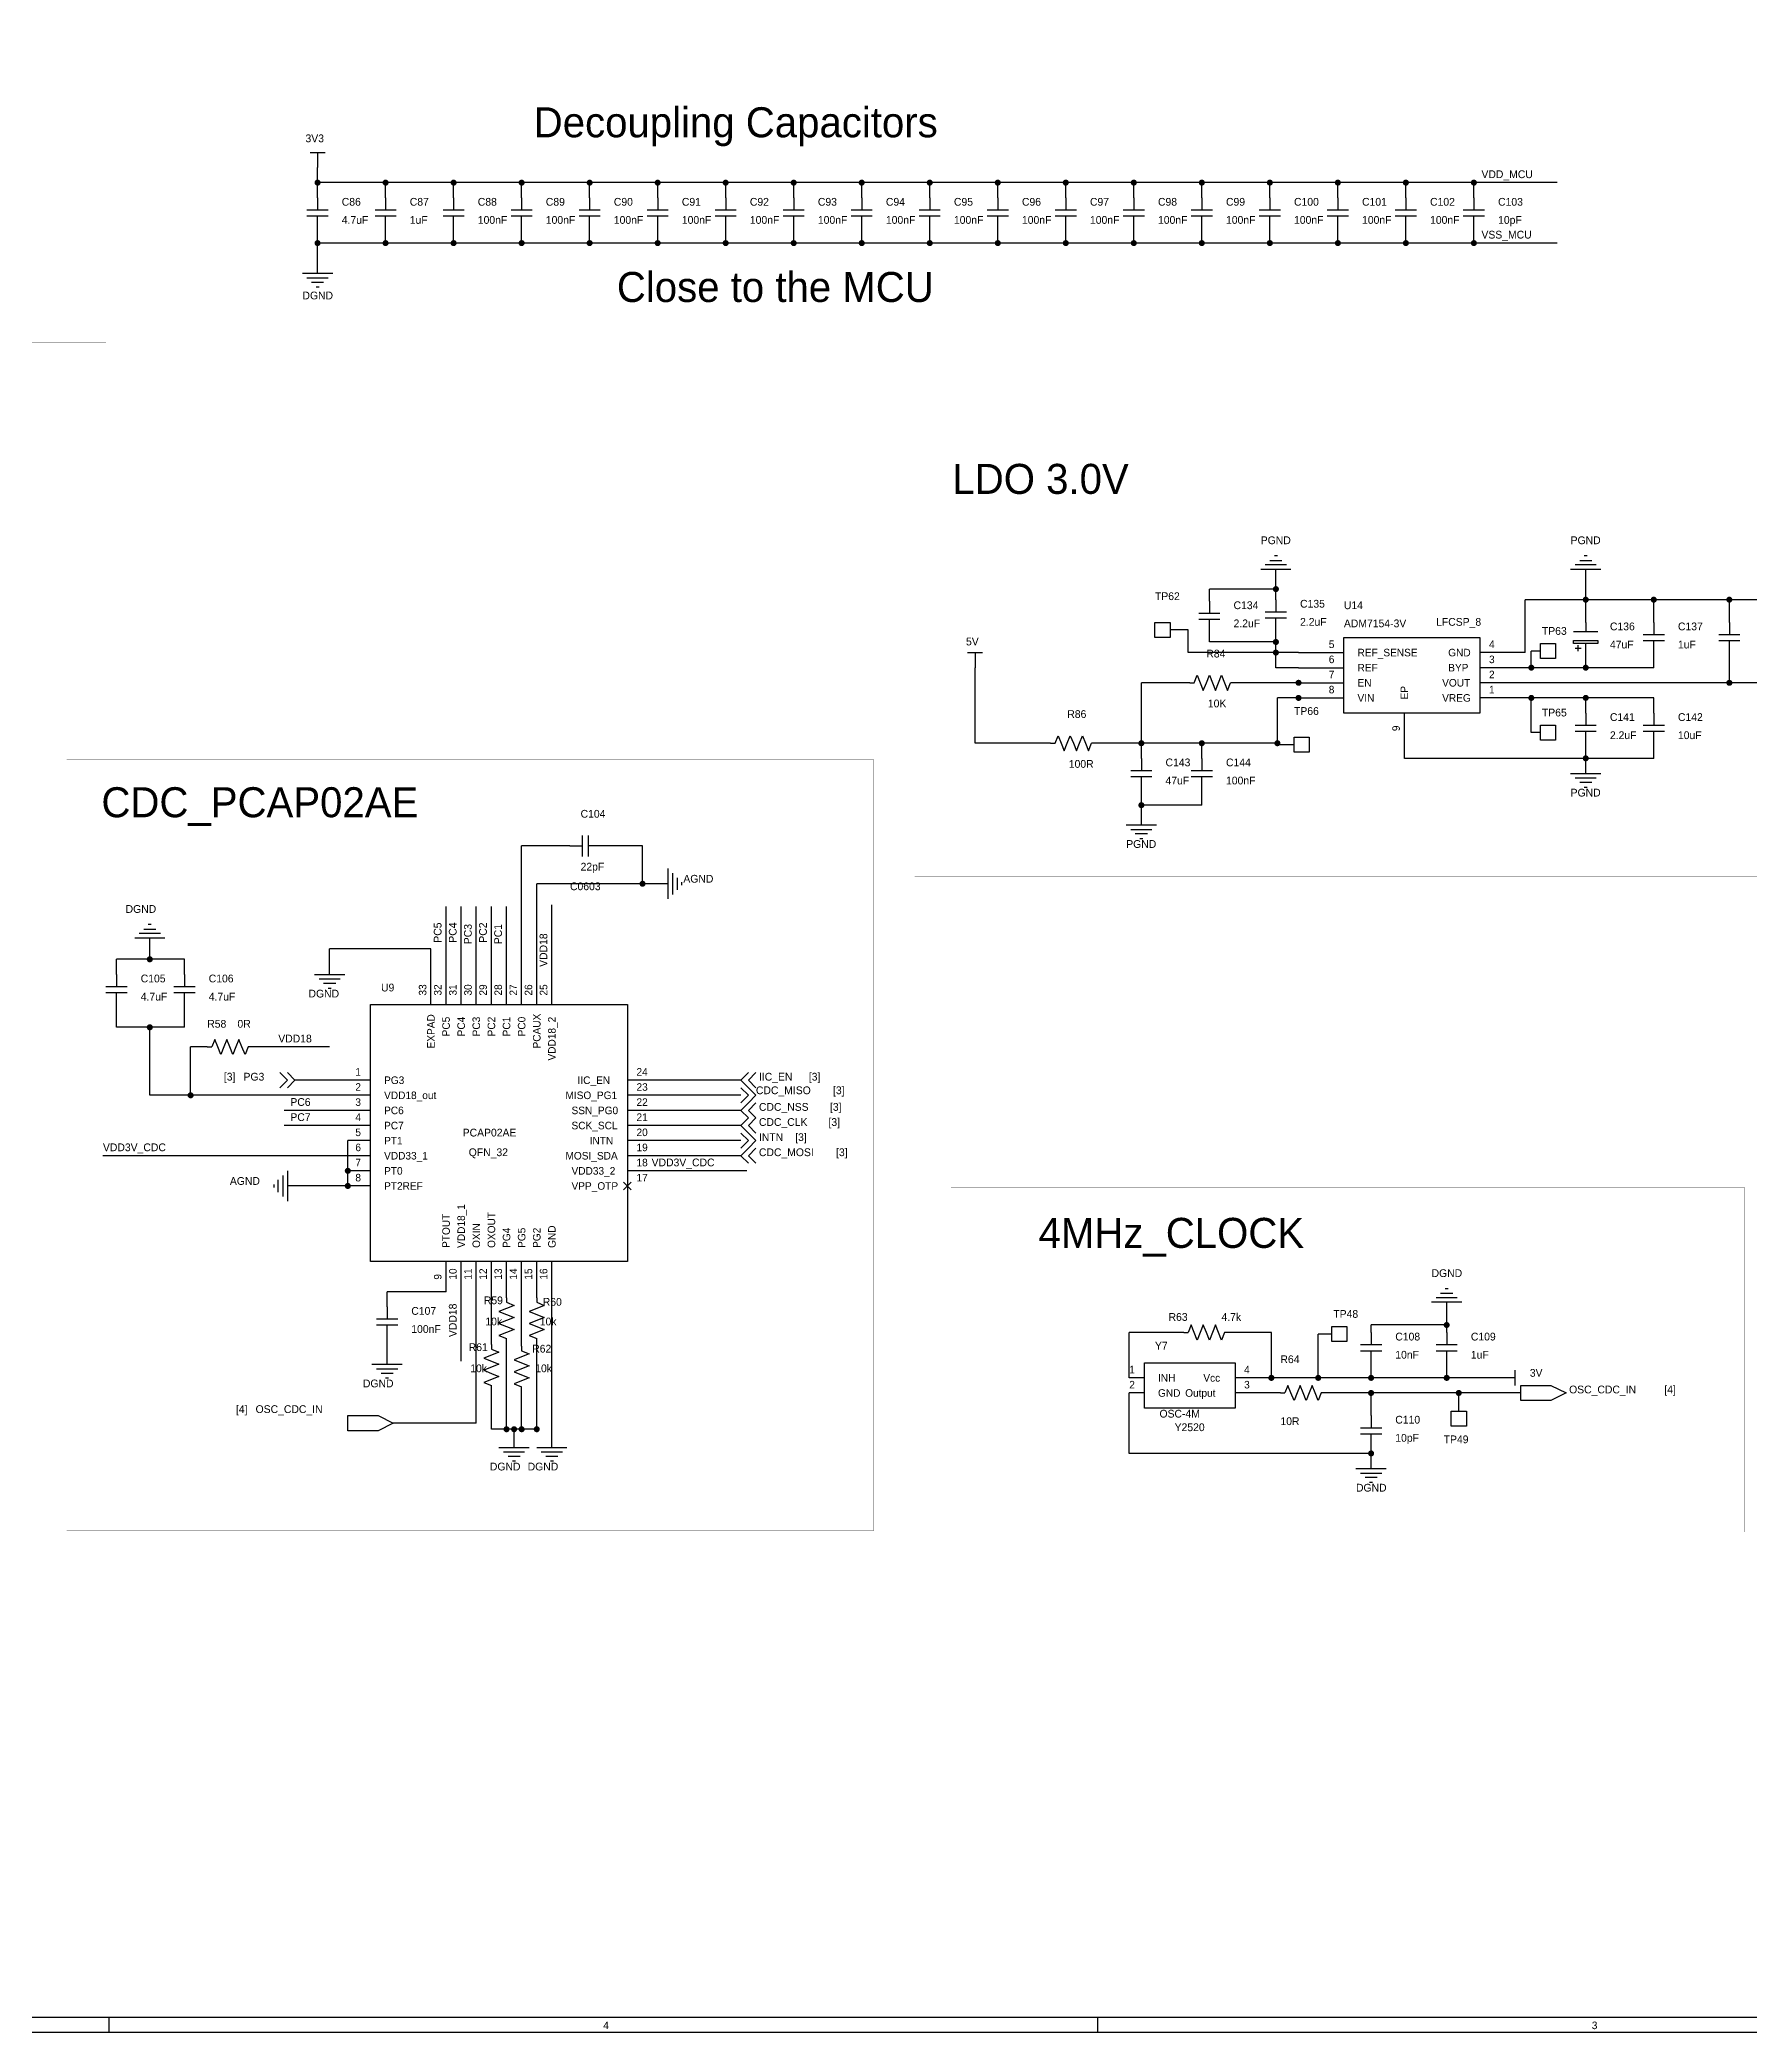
# Model space of a CAD drawing. Extents: x -3 to 838, y 3 to 596.
# Drawn here: x 159.6 to 446.8, y 2.5 to 337.4 of the extents above; entities that cross this region are included whole.
import ezdxf

# ---------------------------------------------------------------- set-up
doc = ezdxf.new("R2010")
doc.units = 0

msp = doc.modelspace()

# ---------------------------------------------------------------- linework, layer by layer
at = {"layer": 'COMMENTS', "const_width": 0.02}
for points in [[(45.466, 333.756), (170.688, 333.756), (170.688, 286.512), (45.466, 286.512)], [(190.754, 327.66), (437.388, 327.66), (437.388, 286.258), (190.754, 286.258)], [(306.578, 270.002), (534.162, 270.002), (534.162, 196.85), (306.578, 196.85)], [(164.084, 216.408), (299.72, 216.408), (299.72, 86.868), (164.084, 86.868)], [(312.674, 144.526), (446.024, 144.526), (446.024, 86.614), (312.674, 86.614)]]:
    msp.add_lwpolyline(points, close=True, dxfattribs=at)
at = {"layer": 'PARTS'}
for p, q in [((371.094, 234.442), (378.714, 234.442)), ((409.194, 234.442), (401.574, 234.442)), ((371.094, 231.902), (378.714, 231.902)), ((409.194, 231.902), (401.574, 231.902)), ((371.094, 229.362), (378.714, 229.362)), ((409.194, 229.362), (401.574, 229.362)), ((371.094, 226.822), (378.714, 226.822)), ((409.194, 226.822), (401.574, 226.822)), ((388.874, 216.662), (388.874, 224.282)), ((258.953, 145.415), (257.683, 144.145)), ((257.683, 145.415), (258.953, 144.145))]:
    msp.add_line(p, q, dxfattribs=at)
for points in [[(204.978, 318.516), (207.518, 318.516)], [(206.248, 318.516), (206.248, 315.976)], [(204.47, 308.864), (208.026, 308.864)], [(206.248, 310.896), (206.248, 308.864)], [(215.9, 308.864), (219.456, 308.864)], [(217.678, 310.896), (217.678, 308.864)], [(227.33, 308.864), (230.886, 308.864)], [(229.108, 310.896), (229.108, 308.864)], [(238.76, 308.864), (242.316, 308.864)], [(240.538, 310.896), (240.538, 308.864)], [(250.19, 308.864), (253.746, 308.864)], [(251.968, 310.896), (251.968, 308.864)], [(261.62, 308.864), (265.176, 308.864)], [(263.398, 310.896), (263.398, 308.864)], [(273.05, 308.864), (276.606, 308.864)], [(274.828, 310.896), (274.828, 308.864)], [(284.48, 308.864), (288.036, 308.864)], [(286.258, 310.896), (286.258, 308.864)], [(295.91, 308.864), (299.466, 308.864)], [(297.688, 310.896), (297.688, 308.864)], [(307.34, 308.864), (310.896, 308.864)], [(309.118, 310.896), (309.118, 308.864)], [(318.77, 308.864), (322.326, 308.864)], [(320.548, 310.896), (320.548, 308.864)], [(330.2, 308.864), (333.756, 308.864)], [(331.978, 310.896), (331.978, 308.864)], [(341.63, 308.864), (345.186, 308.864)], [(343.408, 310.896), (343.408, 308.864)], [(353.06, 308.864), (356.616, 308.864)], [(354.838, 310.896), (354.838, 308.864)], [(364.49, 308.864), (368.046, 308.864)], [(366.268, 310.896), (366.268, 308.864)], [(375.92, 308.864), (379.476, 308.864)], [(377.698, 310.896), (377.698, 308.864)], [(387.35, 308.864), (390.906, 308.864)], [(389.128, 310.896), (389.128, 308.864)], [(398.78, 308.864), (402.336, 308.864)], [(400.558, 310.896), (400.558, 308.864)], [(204.47, 307.848), (208.026, 307.848)], [(206.248, 305.816), (206.248, 307.848)], [(215.9, 307.848), (219.456, 307.848)], [(217.678, 305.816), (217.678, 307.848)], [(227.33, 307.848), (230.886, 307.848)], [(229.108, 305.816), (229.108, 307.848)], [(238.76, 307.848), (242.316, 307.848)], [(240.538, 305.816), (240.538, 307.848)], [(250.19, 307.848), (253.746, 307.848)], [(251.968, 305.816), (251.968, 307.848)], [(261.62, 307.848), (265.176, 307.848)], [(263.398, 305.816), (263.398, 307.848)], [(273.05, 307.848), (276.606, 307.848)], [(274.828, 305.816), (274.828, 307.848)], [(284.48, 307.848), (288.036, 307.848)], [(286.258, 305.816), (286.258, 307.848)], [(295.91, 307.848), (299.466, 307.848)], [(297.688, 305.816), (297.688, 307.848)], [(307.34, 307.848), (310.896, 307.848)], [(309.118, 305.816), (309.118, 307.848)], [(318.77, 307.848), (322.326, 307.848)], [(320.548, 305.816), (320.548, 307.848)], [(330.2, 307.848), (333.756, 307.848)], [(331.978, 305.816), (331.978, 307.848)], [(341.63, 307.848), (345.186, 307.848)], [(343.408, 305.816), (343.408, 307.848)], [(353.06, 307.848), (356.616, 307.848)], [(354.838, 305.816), (354.838, 307.848)], [(364.49, 307.848), (368.046, 307.848)], [(366.268, 305.816), (366.268, 307.848)], [(375.92, 307.848), (379.476, 307.848)], [(377.698, 305.816), (377.698, 307.848)], [(387.35, 307.848), (390.906, 307.848)], [(389.128, 305.816), (389.128, 307.848)], [(398.78, 307.848), (402.336, 307.848)], [(400.558, 305.816), (400.558, 307.848)], [(203.708, 298.196), (208.788, 298.196)], [(204.47, 297.434), (208.026, 297.434)], [(207.264, 296.672), (205.232, 296.672)], [(205.994, 295.91), (206.502, 295.91)], [(369.824, 248.412), (364.744, 248.412)], [(369.062, 249.174), (365.506, 249.174)], [(366.268, 249.936), (368.3, 249.936)], [(367.538, 250.698), (367.03, 250.698)], [(421.894, 248.412), (416.814, 248.412)], [(421.132, 249.174), (417.576, 249.174)], [(418.338, 249.936), (420.37, 249.936)], [(419.608, 250.698), (419.1, 250.698)], [(356.108, 243.078), (356.108, 241.046)], [(365.506, 241.3), (369.062, 241.3)], [(367.284, 243.332), (367.284, 241.3)], [(354.33, 241.046), (357.886, 241.046)], [(354.33, 240.03), (357.886, 240.03)], [(356.108, 237.998), (356.108, 240.03)], [(365.506, 240.284), (369.062, 240.284)], [(367.284, 238.252), (367.284, 240.284)], [(417.322, 237.998), (421.386, 237.998)], [(419.354, 239.522), (419.354, 237.998)], [(430.784, 239.522), (430.784, 237.49)], [(443.484, 239.522), (443.484, 237.49)], [(315.468, 234.442), (318.008, 234.442)], [(316.738, 234.442), (316.738, 231.902)], [(417.576, 235.204), (418.592, 235.204)], [(418.084, 234.696), (418.084, 235.712)], [(419.354, 234.442), (419.354, 235.966)], [(429.006, 237.49), (432.562, 237.49)], [(429.006, 236.474), (432.562, 236.474)], [(430.784, 234.442), (430.784, 236.474)], [(441.706, 237.49), (445.262, 237.49)], [(441.706, 236.474), (445.262, 236.474)], [(443.484, 234.442), (443.484, 236.474)], [(352.806, 229.362), (353.568, 229.362)], [(353.568, 229.362), (354.076, 230.632)], [(354.076, 230.632), (354.584, 229.362)], [(354.584, 229.362), (355.092, 228.092)], [(355.092, 228.092), (355.6, 229.362)], [(355.6, 229.362), (356.108, 230.632)], [(356.108, 230.632), (356.616, 229.362)], [(356.616, 229.362), (357.124, 228.092)], [(357.124, 228.092), (357.632, 229.362)], [(357.632, 229.362), (358.14, 230.632)], [(358.14, 230.632), (358.648, 229.362)], [(358.648, 229.362), (359.156, 228.092)], [(359.156, 228.092), (359.664, 229.362)], [(360.426, 229.362), (359.664, 229.362)], [(417.576, 222.25), (421.132, 222.25)], [(417.576, 221.234), (421.132, 221.234)], [(419.354, 224.282), (419.354, 222.25)], [(419.354, 219.202), (419.354, 221.234)], [(429.006, 222.25), (432.562, 222.25)], [(429.006, 221.234), (432.562, 221.234)], [(430.784, 224.282), (430.784, 222.25)], [(430.784, 219.202), (430.784, 221.234)], [(329.438, 219.202), (330.2, 219.202)], [(330.2, 219.202), (330.708, 220.472)], [(330.708, 220.472), (331.216, 219.202)], [(331.216, 219.202), (331.724, 217.932)], [(331.724, 217.932), (332.232, 219.202)], [(332.232, 219.202), (332.74, 220.472)], [(332.74, 220.472), (333.248, 219.202)], [(333.248, 219.202), (333.756, 217.932)], [(333.756, 217.932), (334.264, 219.202)], [(334.264, 219.202), (334.772, 220.472)], [(334.772, 220.472), (335.28, 219.202)], [(335.28, 219.202), (335.788, 217.932)], [(335.788, 217.932), (336.296, 219.202)], [(337.058, 219.202), (336.296, 219.202)], [(342.9, 214.63), (346.456, 214.63)], [(344.678, 216.662), (344.678, 214.63)], [(353.06, 214.63), (356.616, 214.63)], [(354.838, 216.662), (354.838, 214.63)], [(342.9, 213.614), (346.456, 213.614)], [(344.678, 211.582), (344.678, 213.614)], [(353.06, 213.614), (356.616, 213.614)], [(354.838, 211.582), (354.838, 213.614)], [(416.814, 214.122), (421.894, 214.122)], [(417.576, 213.36), (421.132, 213.36)], [(420.37, 212.598), (418.338, 212.598)], [(419.1, 211.836), (419.608, 211.836)], [(342.138, 205.486), (347.218, 205.486)], [(342.9, 204.724), (346.456, 204.724)], [(248.666, 201.93), (250.698, 201.93)], [(250.698, 203.708), (250.698, 200.152)], [(251.714, 203.708), (251.714, 200.152)], [(253.746, 201.93), (251.714, 201.93)], [(345.694, 203.962), (343.662, 203.962)], [(344.424, 203.2), (344.932, 203.2)], [(265.176, 193.04), (265.176, 198.12)], [(265.938, 193.802), (265.938, 197.358)], [(266.7, 196.596), (266.7, 194.564)], [(267.462, 195.326), (267.462, 195.834)], [(177.038, 187.96), (179.07, 187.96)], [(178.308, 188.722), (177.8, 188.722)], [(180.594, 186.436), (175.514, 186.436)], [(179.832, 187.198), (176.276, 187.198)], [(170.688, 178.308), (174.244, 178.308)], [(172.466, 180.34), (172.466, 178.308)], [(182.118, 178.308), (185.674, 178.308)], [(183.896, 180.34), (183.896, 178.308)], [(205.74, 180.34), (210.82, 180.34)], [(206.502, 179.578), (210.058, 179.578)], [(209.296, 178.816), (207.264, 178.816)], [(208.026, 178.054), (208.534, 178.054)], [(170.688, 177.292), (174.244, 177.292)], [(172.466, 175.26), (172.466, 177.292)], [(182.118, 177.292), (185.674, 177.292)], [(183.896, 175.26), (183.896, 177.292)], [(187.706, 168.148), (188.468, 168.148)], [(188.976, 169.418), (188.468, 168.148)], [(189.484, 168.148), (188.976, 169.418)], [(189.992, 166.878), (189.484, 168.148)], [(190.5, 168.148), (189.992, 166.878)], [(191.008, 169.418), (190.5, 168.148)], [(191.516, 168.148), (191.008, 169.418)], [(192.024, 166.878), (191.516, 168.148)], [(192.532, 168.148), (192.024, 166.878)], [(193.04, 169.418), (192.532, 168.148)], [(193.548, 168.148), (193.04, 169.418)], [(194.056, 166.878), (193.548, 168.148)], [(194.564, 168.148), (194.056, 166.878)], [(195.326, 168.148), (194.564, 168.148)], [(201.168, 162.56), (199.898, 163.83)], [(201.168, 162.56), (199.898, 161.29)], [(202.438, 162.56), (201.168, 163.83)], [(202.438, 162.56), (201.168, 161.29)], [(277.368, 162.56), (278.638, 163.83)], [(277.368, 162.56), (278.638, 161.29)], [(278.638, 160.02), (277.368, 161.29)], [(278.638, 162.56), (279.908, 163.83)], [(278.638, 162.56), (279.908, 161.29)], [(279.908, 160.02), (278.638, 161.29)], [(278.638, 160.02), (277.368, 158.75)], [(277.368, 157.48), (278.638, 158.75)], [(277.368, 157.48), (278.638, 156.21)], [(279.908, 160.02), (278.638, 158.75)], [(278.638, 157.48), (279.908, 158.75)], [(278.638, 157.48), (279.908, 156.21)], [(277.368, 154.94), (278.638, 156.21)], [(277.368, 154.94), (278.638, 153.67)], [(278.638, 154.94), (279.908, 156.21)], [(278.638, 154.94), (279.908, 153.67)], [(278.638, 152.4), (277.368, 153.67)], [(278.638, 152.4), (277.368, 151.13)], [(277.368, 149.86), (278.638, 151.13)], [(279.908, 152.4), (278.638, 153.67)], [(279.908, 152.4), (278.638, 151.13)], [(278.638, 149.86), (279.908, 151.13)], [(277.368, 149.86), (278.638, 148.59)], [(278.638, 149.86), (279.908, 148.59)], [(198.882, 145.034), (198.882, 144.526)], [(199.644, 143.764), (199.644, 145.796)], [(200.406, 146.558), (200.406, 143.002)], [(201.168, 147.32), (201.168, 142.24)], [(396.24, 127.508), (395.732, 127.508)], [(217.932, 124.46), (217.932, 122.428)], [(237.998, 124.206), (236.728, 123.698)], [(237.998, 125.984), (237.998, 125.222)], [(237.998, 125.222), (239.268, 124.714)], [(239.268, 124.714), (237.998, 124.206)], [(243.078, 124.206), (241.808, 123.698)], [(243.078, 125.984), (243.078, 125.222)], [(243.078, 125.222), (244.348, 124.714)], [(244.348, 124.714), (243.078, 124.206)], [(398.526, 125.222), (393.446, 125.222)], [(397.764, 125.984), (394.208, 125.984)], [(394.97, 126.746), (397.002, 126.746)], [(216.154, 122.428), (219.71, 122.428)], [(216.154, 121.412), (219.71, 121.412)], [(217.932, 119.38), (217.932, 121.412)], [(236.728, 123.698), (237.998, 123.19)], [(237.998, 122.174), (236.728, 121.666)], [(236.728, 121.666), (237.998, 121.158)], [(237.998, 123.19), (239.268, 122.682)], [(239.268, 122.682), (237.998, 122.174)], [(237.998, 121.158), (239.268, 120.65)], [(239.268, 120.65), (237.998, 120.142)], [(241.808, 123.698), (243.078, 123.19)], [(243.078, 122.174), (241.808, 121.666)], [(241.808, 121.666), (243.078, 121.158)], [(243.078, 123.19), (244.348, 122.682)], [(244.348, 122.682), (243.078, 122.174)], [(243.078, 121.158), (244.348, 120.65)], [(244.348, 120.65), (243.078, 120.142)], [(353.06, 121.412), (352.552, 120.142)], [(353.568, 120.142), (353.06, 121.412)], [(355.092, 121.412), (354.584, 120.142)], [(355.6, 120.142), (355.092, 121.412)], [(357.124, 121.412), (356.616, 120.142)], [(357.632, 120.142), (357.124, 121.412)], [(235.458, 118.11), (235.458, 117.348)], [(235.458, 117.348), (236.728, 116.84)], [(237.998, 120.142), (236.728, 119.634)], [(236.728, 119.634), (237.998, 119.126)], [(237.998, 118.364), (237.998, 119.126)], [(240.538, 117.856), (240.538, 117.094)], [(243.078, 120.142), (241.808, 119.634)], [(241.808, 119.634), (243.078, 119.126)], [(243.078, 118.364), (243.078, 119.126)], [(351.79, 120.142), (352.552, 120.142)], [(354.076, 118.872), (353.568, 120.142)], [(354.584, 120.142), (354.076, 118.872)], [(356.108, 118.872), (355.6, 120.142)], [(356.616, 120.142), (356.108, 118.872)], [(358.14, 118.872), (357.632, 120.142)], [(358.648, 120.142), (358.14, 118.872)], [(359.41, 120.142), (358.648, 120.142)], [(381.508, 118.11), (385.064, 118.11)], [(383.286, 120.142), (383.286, 118.11)], [(394.208, 118.11), (397.764, 118.11)], [(395.986, 120.142), (395.986, 118.11)], [(215.392, 114.808), (220.472, 114.808)], [(216.154, 114.046), (219.71, 114.046)], [(235.458, 116.332), (234.188, 115.824)], [(234.188, 115.824), (235.458, 115.316)], [(235.458, 114.3), (234.188, 113.792)], [(236.728, 116.84), (235.458, 116.332)], [(235.458, 115.316), (236.728, 114.808)], [(236.728, 114.808), (235.458, 114.3)], [(240.538, 116.078), (239.268, 115.57)], [(239.268, 115.57), (240.538, 115.062)], [(240.538, 114.046), (239.268, 113.538)], [(240.538, 117.094), (241.808, 116.586)], [(241.808, 116.586), (240.538, 116.078)], [(240.538, 115.062), (241.808, 114.554)], [(241.808, 114.554), (240.538, 114.046)], [(381.508, 117.094), (385.064, 117.094)], [(383.286, 115.062), (383.286, 117.094)], [(394.208, 117.094), (397.764, 117.094)], [(395.986, 115.062), (395.986, 117.094)], [(218.948, 113.284), (216.916, 113.284)], [(217.678, 112.522), (218.186, 112.522)], [(234.188, 113.792), (235.458, 113.284)], [(235.458, 112.268), (234.188, 111.76)], [(234.188, 111.76), (235.458, 111.252)], [(235.458, 113.284), (236.728, 112.776)], [(236.728, 112.776), (235.458, 112.268)], [(235.458, 110.49), (235.458, 111.252)], [(239.268, 113.538), (240.538, 113.03)], [(240.538, 112.014), (239.268, 111.506)], [(239.268, 111.506), (240.538, 110.998)], [(240.538, 113.03), (241.808, 112.522)], [(241.808, 112.522), (240.538, 112.014)], [(240.538, 110.236), (240.538, 110.998)], [(369.316, 111.252), (368.808, 109.982)], [(369.824, 109.982), (369.316, 111.252)], [(371.348, 111.252), (370.84, 109.982)], [(371.856, 109.982), (371.348, 111.252)], [(373.38, 111.252), (372.872, 109.982)], [(373.888, 109.982), (373.38, 111.252)], [(407.416, 112.522), (404.876, 112.522)], [(407.416, 113.792), (407.416, 111.252)], [(408.432, 111.252), (413.512, 111.252)], [(408.432, 108.712), (408.432, 111.252)], [(413.512, 111.252), (416.052, 109.982)], [(368.046, 109.982), (368.808, 109.982)], [(370.332, 108.712), (369.824, 109.982)], [(370.84, 109.982), (370.332, 108.712)], [(372.364, 108.712), (371.856, 109.982)], [(372.872, 109.982), (372.364, 108.712)], [(374.396, 108.712), (373.888, 109.982)], [(374.904, 109.982), (374.396, 108.712)], [(375.666, 109.982), (374.904, 109.982)], [(413.512, 108.712), (408.432, 108.712)], [(416.052, 109.982), (413.512, 108.712)], [(211.328, 106.172), (216.408, 106.172)], [(211.328, 103.632), (211.328, 106.172)], [(216.408, 106.172), (218.948, 104.902)], [(218.948, 104.902), (216.408, 103.632)], [(381.508, 104.14), (385.064, 104.14)], [(383.286, 106.172), (383.286, 104.14)], [(216.408, 103.632), (211.328, 103.632)], [(236.728, 100.838), (241.808, 100.838)], [(243.078, 100.838), (248.158, 100.838)], [(381.508, 103.124), (385.064, 103.124)], [(383.286, 101.092), (383.286, 103.124)], [(237.49, 100.076), (241.046, 100.076)], [(240.284, 99.314), (238.252, 99.314)], [(239.014, 98.552), (239.522, 98.552)], [(243.84, 100.076), (247.396, 100.076)], [(246.634, 99.314), (244.602, 99.314)], [(245.364, 98.552), (245.872, 98.552)], [(380.746, 97.282), (385.826, 97.282)], [(381.508, 96.52), (385.064, 96.52)], [(384.302, 95.758), (382.27, 95.758)], [(383.032, 94.996), (383.54, 94.996)]]:
    msp.add_lwpolyline(points, dxfattribs=at)
for points in [[(349.504, 236.982), (346.964, 236.982), (346.964, 239.522), (349.504, 239.522)], [(401.574, 224.282), (378.714, 224.282), (378.714, 236.982), (401.574, 236.982)], [(411.734, 235.966), (414.274, 235.966), (414.274, 233.426), (411.734, 233.426)], [(417.322, 235.966), (417.322, 236.474), (421.386, 236.474), (421.386, 235.966)], [(411.734, 222.25), (414.274, 222.25), (414.274, 219.71), (411.734, 219.71)], [(370.332, 220.218), (372.872, 220.218), (372.872, 217.678), (370.332, 217.678)], [(215.138, 175.26), (258.318, 175.26), (258.318, 132.08), (215.138, 132.08)], [(376.682, 121.158), (379.222, 121.158), (379.222, 118.618), (376.682, 118.618)], [(345.186, 115.062), (360.426, 115.062), (360.426, 107.442), (345.186, 107.442)], [(399.288, 106.934), (399.288, 104.394), (396.748, 104.394), (396.748, 106.934)]]:
    msp.add_lwpolyline(points, close=True, dxfattribs=at)
at = {"layer": 'TITLE'}
for points in [[(-2.54, 2.54), (838.454, 2.54), (838.454, 596.392), (-2.54, 596.392)], [(0, 5.08), (835.914, 5.08), (835.914, 593.852), (0, 593.852)]]:
    msp.add_lwpolyline(points, close=True, dxfattribs=at)
for points in [[(171.196, 5.08), (171.196, 2.54)], [(337.312, 5.08), (337.312, 2.54)]]:
    msp.add_lwpolyline(points, dxfattribs=at)
at = {"layer": 'WIRE'}
for points in [[(206.248, 313.436), (206.248, 315.976)], [(217.678, 313.436), (206.248, 313.436)], [(206.248, 310.896), (206.248, 313.436)], [(217.678, 310.896), (217.678, 313.436)], [(229.108, 313.436), (217.678, 313.436)], [(229.108, 310.896), (229.108, 313.436)], [(240.538, 313.436), (229.108, 313.436)], [(240.538, 310.896), (240.538, 313.436)], [(251.968, 313.436), (240.538, 313.436)], [(251.968, 310.896), (251.968, 313.436)], [(263.398, 313.436), (251.968, 313.436)], [(263.398, 310.896), (263.398, 313.436)], [(274.828, 313.436), (263.398, 313.436)], [(286.258, 313.436), (274.828, 313.436)], [(274.828, 310.896), (274.828, 313.436)], [(286.258, 310.896), (286.258, 313.436)], [(297.688, 313.436), (286.258, 313.436)], [(297.688, 310.896), (297.688, 313.436)], [(309.118, 313.436), (297.688, 313.436)], [(309.118, 310.896), (309.118, 313.436)], [(320.548, 313.436), (309.118, 313.436)], [(331.978, 313.436), (320.548, 313.436)], [(320.548, 310.896), (320.548, 313.436)], [(343.408, 313.436), (331.978, 313.436)], [(331.978, 310.896), (331.978, 313.436)], [(343.408, 310.896), (343.408, 313.436)], [(354.838, 313.436), (343.408, 313.436)], [(354.838, 310.896), (354.838, 313.436)], [(366.268, 313.436), (354.838, 313.436)], [(366.268, 310.896), (366.268, 313.436)], [(377.698, 313.436), (366.268, 313.436)], [(377.698, 310.896), (377.698, 313.436)], [(389.128, 313.436), (377.698, 313.436)], [(389.128, 310.896), (389.128, 313.436)], [(400.558, 313.436), (389.128, 313.436)], [(400.558, 310.896), (400.558, 313.436)], [(414.528, 313.436), (400.558, 313.436)], [(206.248, 303.276), (206.248, 305.816)], [(217.678, 303.276), (217.678, 305.816)], [(229.108, 303.276), (229.108, 305.816)], [(240.538, 303.276), (240.538, 305.816)], [(251.968, 303.276), (251.968, 305.816)], [(263.398, 303.276), (263.398, 305.816)], [(274.828, 303.276), (274.828, 305.816)], [(286.258, 303.276), (286.258, 305.816)], [(297.688, 303.276), (297.688, 305.816)], [(309.118, 303.276), (309.118, 305.816)], [(320.548, 303.276), (320.548, 305.816)], [(331.978, 303.276), (331.978, 305.816)], [(343.408, 303.276), (343.408, 305.816)], [(354.838, 303.276), (354.838, 305.816)], [(366.268, 303.276), (366.268, 305.816)], [(377.698, 303.276), (377.698, 305.816)], [(389.128, 303.276), (389.128, 305.816)], [(400.558, 303.276), (400.558, 305.816)], [(217.678, 303.276), (206.248, 303.276)], [(206.248, 298.196), (206.248, 303.276)], [(229.108, 303.276), (217.678, 303.276)], [(240.538, 303.276), (229.108, 303.276)], [(251.968, 303.276), (240.538, 303.276)], [(263.398, 303.276), (251.968, 303.276)], [(274.828, 303.276), (263.398, 303.276)], [(286.258, 303.276), (274.828, 303.276)], [(297.688, 303.276), (286.258, 303.276)], [(309.118, 303.276), (297.688, 303.276)], [(320.548, 303.276), (309.118, 303.276)], [(331.978, 303.276), (320.548, 303.276)], [(343.408, 303.276), (331.978, 303.276)], [(354.838, 303.276), (343.408, 303.276)], [(366.268, 303.276), (354.838, 303.276)], [(377.698, 303.276), (366.268, 303.276)], [(389.128, 303.276), (377.698, 303.276)], [(400.558, 303.276), (389.128, 303.276)], [(414.528, 303.276), (400.558, 303.276)], [(367.284, 245.11), (367.284, 248.412)], [(419.354, 243.332), (419.354, 248.412)], [(356.108, 243.078), (356.108, 245.11)], [(367.284, 245.11), (356.108, 245.11)], [(367.284, 243.332), (367.284, 245.11)], [(419.354, 243.332), (409.194, 243.332)], [(409.194, 234.442), (409.194, 243.332)], [(430.784, 243.332), (419.354, 243.332)], [(419.354, 239.522), (419.354, 243.332)], [(430.784, 239.522), (430.784, 243.332)], [(443.484, 243.332), (430.784, 243.332)], [(443.484, 239.522), (443.484, 243.332)], [(454.914, 243.332), (443.484, 243.332)], [(352.552, 238.252), (349.504, 238.252)], [(352.552, 234.442), (352.552, 238.252)], [(356.108, 236.22), (356.108, 237.998)], [(367.284, 236.22), (367.284, 238.252)], [(367.284, 234.442), (352.552, 234.442)], [(367.284, 236.22), (356.108, 236.22)], [(367.284, 234.442), (367.284, 236.22)], [(371.094, 234.442), (367.284, 234.442)], [(367.284, 231.902), (367.284, 234.442)], [(411.734, 234.696), (410.21, 234.696)], [(410.21, 231.902), (410.21, 234.696)], [(419.354, 231.902), (419.354, 234.442)], [(430.784, 231.902), (430.784, 234.442)], [(443.484, 229.362), (443.484, 234.442)], [(316.738, 219.202), (316.738, 231.902)], [(371.094, 231.902), (367.284, 231.902)], [(410.21, 231.902), (409.194, 231.902)], [(419.354, 231.902), (410.21, 231.902)], [(430.784, 231.902), (419.354, 231.902)], [(344.678, 219.202), (344.678, 229.362)], [(352.806, 229.362), (344.678, 229.362)], [(371.094, 229.362), (360.426, 229.362)], [(371.348, 229.362), (371.094, 229.362)], [(443.484, 229.362), (409.194, 229.362)], [(454.914, 229.362), (443.484, 229.362)], [(367.538, 219.202), (367.538, 226.822)], [(371.094, 226.822), (367.538, 226.822)], [(371.348, 226.822), (371.094, 226.822)], [(410.21, 226.822), (409.194, 226.822)], [(410.21, 220.98), (410.21, 226.822)], [(419.354, 226.822), (410.21, 226.822)], [(419.354, 224.282), (419.354, 226.822)], [(430.784, 226.822), (419.354, 226.822)], [(430.784, 224.282), (430.784, 226.822)], [(329.438, 219.202), (316.738, 219.202)], [(344.678, 219.202), (337.058, 219.202)], [(354.838, 219.202), (344.678, 219.202)], [(344.678, 216.662), (344.678, 219.202)], [(354.838, 216.662), (354.838, 219.202)], [(367.538, 219.202), (354.838, 219.202)], [(367.538, 218.948), (367.538, 219.202)], [(370.332, 218.948), (367.538, 218.948)], [(411.734, 220.98), (410.21, 220.98)], [(419.354, 216.662), (419.354, 219.202)], [(430.784, 216.662), (430.784, 219.202)], [(419.354, 216.662), (388.874, 216.662)], [(419.354, 214.122), (419.354, 216.662)], [(430.784, 216.662), (419.354, 216.662)], [(344.678, 208.788), (344.678, 211.582)], [(354.838, 208.788), (354.838, 211.582)], [(354.838, 208.788), (344.678, 208.788)], [(344.678, 205.486), (344.678, 208.788)], [(240.538, 175.26), (240.538, 201.93)], [(248.666, 201.93), (240.538, 201.93)], [(260.858, 201.93), (253.746, 201.93)], [(260.858, 195.58), (260.858, 201.93)], [(243.078, 175.26), (243.078, 195.58)], [(260.858, 195.58), (243.078, 195.58)], [(265.176, 195.58), (260.858, 195.58)], [(227.838, 175.26), (227.838, 191.77)], [(230.378, 175.26), (230.378, 191.77)], [(232.918, 175.26), (232.918, 191.77)], [(235.458, 175.26), (235.458, 191.77)], [(237.998, 175.26), (237.998, 191.77)], [(245.618, 175.26), (245.618, 192.024)], [(178.054, 182.88), (178.054, 186.436)], [(208.28, 180.34), (208.28, 184.658)], [(225.298, 184.658), (208.28, 184.658)], [(225.298, 175.26), (225.298, 184.658)], [(178.054, 182.88), (172.466, 182.88)], [(172.466, 180.34), (172.466, 182.88)], [(183.896, 182.88), (178.054, 182.88)], [(183.896, 180.34), (183.896, 182.88)], [(172.466, 171.45), (172.466, 175.26)], [(183.896, 171.45), (183.896, 175.26)], [(178.054, 171.45), (172.466, 171.45)], [(178.054, 160.02), (178.054, 171.45)], [(183.896, 171.45), (178.054, 171.45)], [(184.912, 160.02), (184.912, 168.148)], [(187.706, 168.148), (184.912, 168.148)], [(208.28, 168.148), (195.326, 168.148)], [(215.138, 162.56), (202.438, 162.56)], [(277.368, 162.56), (258.318, 162.56)], [(184.912, 160.02), (178.054, 160.02)], [(215.138, 160.02), (184.912, 160.02)], [(215.138, 157.48), (200.66, 157.48)], [(277.368, 160.02), (258.318, 160.02)], [(277.368, 157.48), (258.318, 157.48)], [(215.138, 154.94), (200.66, 154.94)], [(277.368, 154.94), (258.318, 154.94)], [(215.138, 152.4), (211.328, 152.4)], [(211.328, 147.32), (211.328, 152.4)], [(277.368, 152.4), (258.318, 152.4)], [(215.138, 149.86), (170.18, 149.86)], [(277.368, 149.86), (258.318, 149.86)], [(211.328, 144.78), (201.168, 144.78)], [(215.138, 147.32), (211.328, 147.32)], [(211.328, 144.78), (211.328, 147.32)], [(215.138, 144.78), (211.328, 144.78)], [(278.384, 147.32), (258.318, 147.32)], [(227.838, 127), (227.838, 132.08)], [(230.378, 115.316), (230.378, 132.08)], [(232.918, 104.902), (232.918, 132.08)], [(235.458, 118.11), (235.458, 132.08)], [(237.998, 125.984), (237.998, 132.08)], [(240.538, 117.856), (240.538, 132.08)], [(243.078, 125.984), (243.078, 132.08)], [(245.618, 100.838), (245.618, 132.08)], [(227.838, 127), (217.932, 127)], [(217.932, 124.46), (217.932, 127)], [(395.986, 121.412), (395.986, 125.222)], [(395.986, 121.412), (383.286, 121.412)], [(383.286, 120.142), (383.286, 121.412)], [(395.986, 120.142), (395.986, 121.412)], [(217.932, 114.808), (217.932, 119.38)], [(237.998, 103.886), (237.998, 118.364)], [(243.078, 103.886), (243.078, 118.364)], [(351.79, 120.142), (342.646, 120.142)], [(342.646, 112.522), (342.646, 120.142)], [(366.522, 120.142), (359.41, 120.142)], [(366.522, 112.522), (366.522, 120.142)], [(376.682, 119.888), (374.396, 119.888)], [(374.396, 112.522), (374.396, 119.888)], [(383.286, 112.522), (383.286, 115.062)], [(395.986, 112.522), (395.986, 115.062)], [(345.186, 112.522), (342.646, 112.522)], [(366.522, 112.522), (360.426, 112.522)], [(374.396, 112.522), (366.522, 112.522)], [(383.286, 112.522), (374.396, 112.522)], [(395.986, 112.522), (383.286, 112.522)], [(404.876, 112.522), (395.986, 112.522)], [(235.458, 103.886), (235.458, 110.49)], [(240.538, 103.886), (240.538, 110.236)], [(345.186, 109.982), (342.646, 109.982)], [(342.646, 99.822), (342.646, 109.982)], [(368.046, 109.982), (360.426, 109.982)], [(383.286, 109.982), (375.666, 109.982)], [(398.018, 109.982), (383.286, 109.982)], [(383.286, 106.172), (383.286, 109.982)], [(398.018, 106.934), (398.018, 109.982)], [(408.432, 109.982), (398.018, 109.982)], [(232.918, 104.902), (218.948, 104.902)], [(237.998, 103.886), (235.458, 103.886)], [(239.268, 103.886), (237.998, 103.886)], [(240.538, 103.886), (239.268, 103.886)], [(239.268, 100.838), (239.268, 103.886)], [(243.078, 103.886), (240.538, 103.886)], [(243.332, 103.886), (243.078, 103.886)], [(383.286, 99.822), (383.286, 101.092)], [(383.286, 99.822), (342.646, 99.822)], [(383.286, 97.282), (383.286, 99.822)]]:
    msp.add_lwpolyline(points, dxfattribs=at)
at = {"layer": 'WIRE', "const_width": 0.508}
for points in [[(205.994, 313.436, 1), (206.502, 313.436, 1)], [(217.424, 313.436, 1), (217.932, 313.436, 1)], [(228.854, 313.436, 1), (229.362, 313.436, 1)], [(240.284, 313.436, 1), (240.792, 313.436, 1)], [(251.714, 313.436, 1), (252.222, 313.436, 1)], [(263.144, 313.436, 1), (263.652, 313.436, 1)], [(274.574, 313.436, 1), (275.082, 313.436, 1)], [(286.004, 313.436, 1), (286.512, 313.436, 1)], [(297.434, 313.436, 1), (297.942, 313.436, 1)], [(308.864, 313.436, 1), (309.372, 313.436, 1)], [(320.294, 313.436, 1), (320.802, 313.436, 1)], [(331.724, 313.436, 1), (332.232, 313.436, 1)], [(343.154, 313.436, 1), (343.662, 313.436, 1)], [(354.584, 313.436, 1), (355.092, 313.436, 1)], [(366.014, 313.436, 1), (366.522, 313.436, 1)], [(377.444, 313.436, 1), (377.952, 313.436, 1)], [(388.874, 313.436, 1), (389.382, 313.436, 1)], [(400.304, 313.436, 1), (400.812, 313.436, 1)], [(205.994, 303.276, 1), (206.502, 303.276, 1)], [(217.424, 303.276, 1), (217.932, 303.276, 1)], [(228.854, 303.276, 1), (229.362, 303.276, 1)], [(240.284, 303.276, 1), (240.792, 303.276, 1)], [(251.714, 303.276, 1), (252.222, 303.276, 1)], [(263.144, 303.276, 1), (263.652, 303.276, 1)], [(274.574, 303.276, 1), (275.082, 303.276, 1)], [(286.004, 303.276, 1), (286.512, 303.276, 1)], [(297.434, 303.276, 1), (297.942, 303.276, 1)], [(308.864, 303.276, 1), (309.372, 303.276, 1)], [(320.294, 303.276, 1), (320.802, 303.276, 1)], [(331.724, 303.276, 1), (332.232, 303.276, 1)], [(343.154, 303.276, 1), (343.662, 303.276, 1)], [(354.584, 303.276, 1), (355.092, 303.276, 1)], [(366.014, 303.276, 1), (366.522, 303.276, 1)], [(377.444, 303.276, 1), (377.952, 303.276, 1)], [(388.874, 303.276, 1), (389.382, 303.276, 1)], [(400.304, 303.276, 1), (400.812, 303.276, 1)], [(367.03, 245.11, 1), (367.538, 245.11, 1)], [(419.1, 243.332, 1), (419.608, 243.332, 1)], [(430.53, 243.332, 1), (431.038, 243.332, 1)], [(443.23, 243.332, 1), (443.738, 243.332, 1)], [(367.03, 236.22, 1), (367.538, 236.22, 1)], [(367.03, 234.442, 1), (367.538, 234.442, 1)], [(409.956, 231.902, 1), (410.464, 231.902, 1)], [(419.1, 231.902, 1), (419.608, 231.902, 1)], [(370.84, 229.362, 1), (371.348, 229.362, 1)], [(443.23, 229.362, 1), (443.738, 229.362, 1)], [(370.84, 226.822, 1), (371.348, 226.822, 1)], [(409.956, 226.822, 1), (410.464, 226.822, 1)], [(419.1, 226.822, 1), (419.608, 226.822, 1)], [(344.424, 219.202, 1), (344.932, 219.202, 1)], [(354.584, 219.202, 1), (355.092, 219.202, 1)], [(367.284, 219.202, 1), (367.792, 219.202, 1)], [(419.1, 216.662, 1), (419.608, 216.662, 1)], [(344.424, 208.788, 1), (344.932, 208.788, 1)], [(260.604, 195.58, 1), (261.112, 195.58, 1)], [(177.8, 182.88, 1), (178.308, 182.88, 1)], [(177.8, 171.45, 1), (178.308, 171.45, 1)], [(184.658, 160.02, 1), (185.166, 160.02, 1)], [(211.074, 147.32, 1), (211.582, 147.32, 1)], [(211.074, 144.78, 1), (211.582, 144.78, 1)], [(395.732, 121.412, 1), (396.24, 121.412, 1)], [(366.268, 112.522, 1), (366.776, 112.522, 1)], [(374.142, 112.522, 1), (374.65, 112.522, 1)], [(383.032, 112.522, 1), (383.54, 112.522, 1)], [(395.732, 112.522, 1), (396.24, 112.522, 1)], [(383.032, 109.982, 1), (383.54, 109.982, 1)], [(397.764, 109.982, 1), (398.272, 109.982, 1)], [(237.744, 103.886, 1), (238.252, 103.886, 1)], [(239.014, 103.886, 1), (239.522, 103.886, 1)], [(240.284, 103.886, 1), (240.792, 103.886, 1)], [(242.824, 103.886, 1), (243.332, 103.886, 1)], [(383.032, 99.822, 1), (383.54, 99.822, 1)]]:
    msp.add_lwpolyline(points, format="xyb", close=True, dxfattribs=at)

# ---------------------------------------------------------------- texts
at = {"layer": 'COMMENTS'}
for s, p in [('Decoupling Capacitors', (242.57, 321.0598)), ('Close to the MCU', (256.54, 293.3738)), ('LDO 3.0V', (312.928, 261.1158)), ('CDC_PCAP02AE', (169.926, 206.7598)), ('4MHz_CLOCK', (327.406, 134.3698))]:
    msp.add_text(s, height=5.0462, dxfattribs=at).set_placement(p)
at = {"layer": 'PARTS'}
for s, p in [('5', (376.174, 235.204)), ('REF_SENSE', (381, 233.807)), ('GND', (396.24, 233.807)), ('4', (403.098, 235.204)), ('6', (376.174, 232.664)), ('7', (376.174, 230.124)), ('REF', (381, 231.267)), ('BYP', (396.24, 231.267)), ('3', (403.098, 232.664)), ('2', (403.098, 230.124)), ('8', (376.174, 227.584)), ('EN', (381, 228.727)), ('VOUT', (395.224, 228.727)), ('1', (403.098, 227.584)), ('VIN', (381, 226.187)), ('VREG', (395.224, 226.187)), ('1', (212.598, 163.322)), ('24', (259.842, 163.322)), ('2', (212.598, 160.782)), ('PG3', (217.424, 161.925)), ('IIC_EN', (249.936, 161.925)), ('23', (259.842, 160.782)), ('3', (212.598, 158.242)), ('VDD18_out', (217.424, 159.385)), ('PC6', (217.424, 156.845)), ('MISO_PG1', (247.904, 159.385)), ('SSN_PG0', (248.92, 156.845)), ('22', (259.842, 158.242)), ('4', (212.598, 155.702)), ('5', (212.598, 153.162)), ('PC7', (217.424, 154.305)), ('SCK_SCL', (248.92, 154.305)), ('21', (259.842, 155.702)), ('20', (259.842, 153.162)), ('6', (212.598, 150.622)), ('PT1', (217.424, 151.765)), ('INTN', (251.968, 151.765)), ('19', (259.842, 150.622)), ('7', (212.598, 148.082)), ('VDD33_1', (217.424, 149.225)), ('PT0', (217.424, 146.685)), ('MOSI_SDA', (247.904, 149.225)), ('VDD33_2', (248.92, 146.685)), ('18', (259.842, 148.082)), ('8', (212.598, 145.542)), ('PT2REF', (217.424, 144.145)), ('VPP_OTP', (248.92, 144.145)), ('17', (259.842, 145.542)), ('1', (342.646, 113.284)), ('4', (361.95, 113.284)), ('2', (342.646, 110.744)), ('GND', (347.472, 109.347)), ('INH', (347.472, 111.887)), ('Output', (352.044, 109.347)), ('Vcc', (355.092, 111.887)), ('3', (361.95, 110.744))]:
    msp.add_text(s, height=1.27, dxfattribs=at).set_placement(p)
for s, p in [('EP', (389.509, 226.568)), ('9', (388.112, 221.234)), ('33', (224.536, 176.784)), ('32', (227.076, 176.784)), ('31', (229.616, 176.784)), ('30', (232.156, 176.784)), ('29', (234.696, 176.784)), ('28', (237.236, 176.784)), ('27', (239.776, 176.784)), ('26', (242.316, 176.784)), ('25', (244.856, 176.784)), ('EXPAD', (225.933, 167.894)), ('PC5', (228.473, 169.926)), ('PC4', (231.013, 169.926)), ('PC3', (233.553, 169.926)), ('PC2', (236.093, 169.926)), ('PC1', (238.633, 169.926)), ('PC0', (241.173, 169.926)), ('PCAUX', (243.713, 167.894)), ('VDD18_2', (246.253, 165.862)), ('VDD18_1', (231.013, 134.366)), ('PTOUT', (228.473, 134.366)), ('OXIN', (233.553, 134.366)), ('OXOUT', (236.093, 134.366)), ('PG4', (238.633, 134.366)), ('PG5', (241.173, 134.366)), ('PG2', (243.713, 134.366)), ('GND', (246.253, 134.366)), ('10', (229.616, 129.032)), ('11', (232.156, 129.032)), ('12', (234.696, 129.032)), ('13', (237.236, 129.032)), ('14', (239.776, 129.032)), ('15', (242.316, 129.032)), ('16', (244.856, 129.032)), ('9', (227.076, 129.032))]:
    msp.add_text(s, height=1.27, rotation=90, dxfattribs=at).set_placement(p)
at = {"layer": 'PARTTEXT'}
for s, p in [('3V3', (204.216, 320.2283)), ('C86', (210.312, 309.5603)), ('C87', (221.742, 309.5603)), ('C88', (233.172, 309.5603)), ('C89', (244.602, 309.5603)), ('C90', (256.032, 309.5603)), ('C91', (267.462, 309.5603)), ('C92', (278.892, 309.5603)), ('C93', (290.322, 309.5603)), ('C94', (301.752, 309.5603)), ('C95', (313.182, 309.5603)), ('C96', (324.612, 309.5603)), ('C97', (336.042, 309.5603)), ('C98', (347.472, 309.5603)), ('C99', (358.902, 309.5603)), ('C100', (370.332, 309.5603)), ('C101', (381.762, 309.5603)), ('C102', (393.192, 309.5603)), ('C103', (404.622, 309.5603)), ('4.7uF', (210.312, 306.5123)), ('1uF', (221.742, 306.5123)), ('100nF', (233.172, 306.5123)), ('100nF', (244.602, 306.5123)), ('100nF', (256.032, 306.5123)), ('100nF', (267.462, 306.5123)), ('100nF', (278.892, 306.5123)), ('100nF', (290.322, 306.5123)), ('100nF', (301.752, 306.5123)), ('100nF', (313.182, 306.5123)), ('100nF', (324.612, 306.5123)), ('100nF', (336.042, 306.5123)), ('100nF', (347.472, 306.5123)), ('100nF', (358.902, 306.5123)), ('100nF', (370.332, 306.5123)), ('100nF', (381.762, 306.5123)), ('100nF', (393.192, 306.5123)), ('10pF', (404.622, 306.5123)), ('DGND', (203.708, 293.8123)), ('PGND', (364.744, 252.6643)), ('PGND', (416.814, 252.6643)), ('TP62', (346.964, 243.2663)), ('C134', (360.172, 241.7423)), ('C135', (371.348, 241.9963)), ('U14', (378.714, 241.7423)), ('2.2uF', (360.172, 238.6943)), ('2.2uF', (371.348, 238.9483)), ('ADM7154-3V', (378.714, 238.6943)), ('LFCSP_8', (394.208, 238.9483)), ('TP63', (411.988, 237.4243)), ('C136', (423.418, 238.1863)), ('C137', (434.848, 238.1863)), ('5V', (315.214, 235.6463)), ('R84', (355.6, 233.6143)), ('47uF', (423.418, 235.1383)), ('1uF', (434.848, 235.1383)), ('R86', (332.232, 223.4543)), ('10K', (355.854, 225.2323)), ('TP66', (370.332, 223.9623)), ('TP65', (411.988, 223.7083)), ('2.2uF', (423.418, 219.8983)), ('C141', (423.418, 222.9463)), ('C142', (434.848, 222.9463)), ('10uF', (434.848, 219.8983)), ('100R', (332.486, 215.0723)), ('C143', (348.742, 215.3263)), ('C144', (358.902, 215.3263)), ('47uF', (348.742, 212.2783)), ('100nF', (358.902, 212.2783)), ('PGND', (416.814, 210.2463)), ('C104', (250.444, 206.6903)), ('PGND', (342.138, 201.6103)), ('22pF', (250.444, 197.8003)), ('C0603', (248.666, 194.4983)), ('AGND', (267.716, 195.7683)), ('DGND', (173.99, 190.6883)), ('C105', (176.53, 179.0043)), ('C106', (187.96, 179.0043)), ('DGND', (204.724, 176.4643)), ('U9', (216.916, 177.4803)), ('4.7uF', (176.53, 175.9563)), ('4.7uF', (187.96, 175.9563)), ('R58', (187.706, 171.3843)), ('0R', (192.786, 171.3843)), ('[3]', (190.5, 162.4943)), ('PG3', (193.802, 162.4943)), ('CDC_MISO', (279.908, 160.2083)), ('IIC_EN', (280.416, 162.4943)), ('[3]', (288.798, 162.4943)), ('[3]', (292.862, 160.2083)), ('CDC_NSS', (280.416, 157.4143)), ('[3]', (292.354, 157.4143)), ('PCAP02AE', (230.632, 153.0963)), ('CDC_CLK', (280.416, 154.8743)), ('[3]', (292.1, 154.8743)), ('QFN_32', (231.648, 149.7943)), ('CDC_MOSI', (280.416, 149.7943)), ('INTN', (280.416, 152.3343)), ('[3]', (286.512, 152.3343)), ('[3]', (293.37, 149.7943)), ('AGND', (191.516, 144.9683)), ('DGND', (393.446, 129.4743)), ('C107', (221.996, 123.1243)), ('R59', (234.188, 124.9023)), ('R60', (244.094, 124.6483)), ('TP48', (376.936, 122.6163)), ('100nF', (221.996, 120.0763)), ('10k', (234.442, 121.3463)), ('10k', (243.586, 121.3463)), ('R63', (349.25, 122.1083)), ('4.7k', (358.14, 122.1083)), ('R61', (231.648, 117.0283)), ('R62', (242.316, 116.7743)), ('Y7', (346.964, 117.2823)), ('C108', (387.35, 118.8063)), ('C109', (400.05, 118.8063)), ('10k', (231.902, 113.4723)), ('10k', (242.824, 113.4723)), ('R64', (368.046, 114.9963)), ('10nF', (387.35, 115.7583)), ('1uF', (400.05, 115.7583)), ('3V', (409.956, 112.7103)), ('DGND', (213.868, 110.9323)), ('OSC_CDC_IN', (416.56, 109.9163)), ('[4]', (432.562, 109.9163)), ('[4]', (192.532, 106.6143)), ('OSC_CDC_IN', (195.834, 106.6143)), ('OSC-4M', (347.726, 105.8523)), ('Y2520', (350.266, 103.5663)), ('10R', (368.046, 104.5823)), ('C110', (387.35, 104.8363)), ('10pF', (387.35, 101.7883)), ('TP49', (395.478, 101.5343)), ('DGND', (235.204, 96.9623)), ('DGND', (241.554, 96.9623)), ('DGND', (380.746, 93.4063))]:
    msp.add_text(s, height=1.3057, dxfattribs=at).set_placement(p)
at = {"layer": 'TITLE'}
for s, p in [('4', (254.254, 3.048)), ('3', (420.37, 3.048))]:
    msp.add_text(s, height=1.27, dxfattribs=at).set_placement(p)
at = {"layer": 'WIRETEXT'}
for s, p in [('VDD_MCU', (401.828, 314.198)), ('VSS_MCU', (401.828, 304.038)), ('VDD18', (199.644, 168.91)), ('PC6', (201.676, 158.242)), ('PC7', (201.676, 155.702)), ('VDD3V_CDC', (170.18, 150.622)), ('VDD3V_CDC', (262.382, 148.082))]:
    msp.add_text(s, height=1.3057, dxfattribs=at).set_placement(p)
for s, p in [('PC5', (227.076, 185.674)), ('PC4', (229.616, 185.674)), ('PC3', (232.156, 185.42)), ('PC2', (234.696, 185.674)), ('PC1', (237.236, 185.42)), ('VDD18', (244.856, 181.61)), ('VDD18', (229.616, 119.38))]:
    msp.add_text(s, height=1.3057, rotation=90, dxfattribs=at).set_placement(p)

doc.saveas('drawing.dxf')
